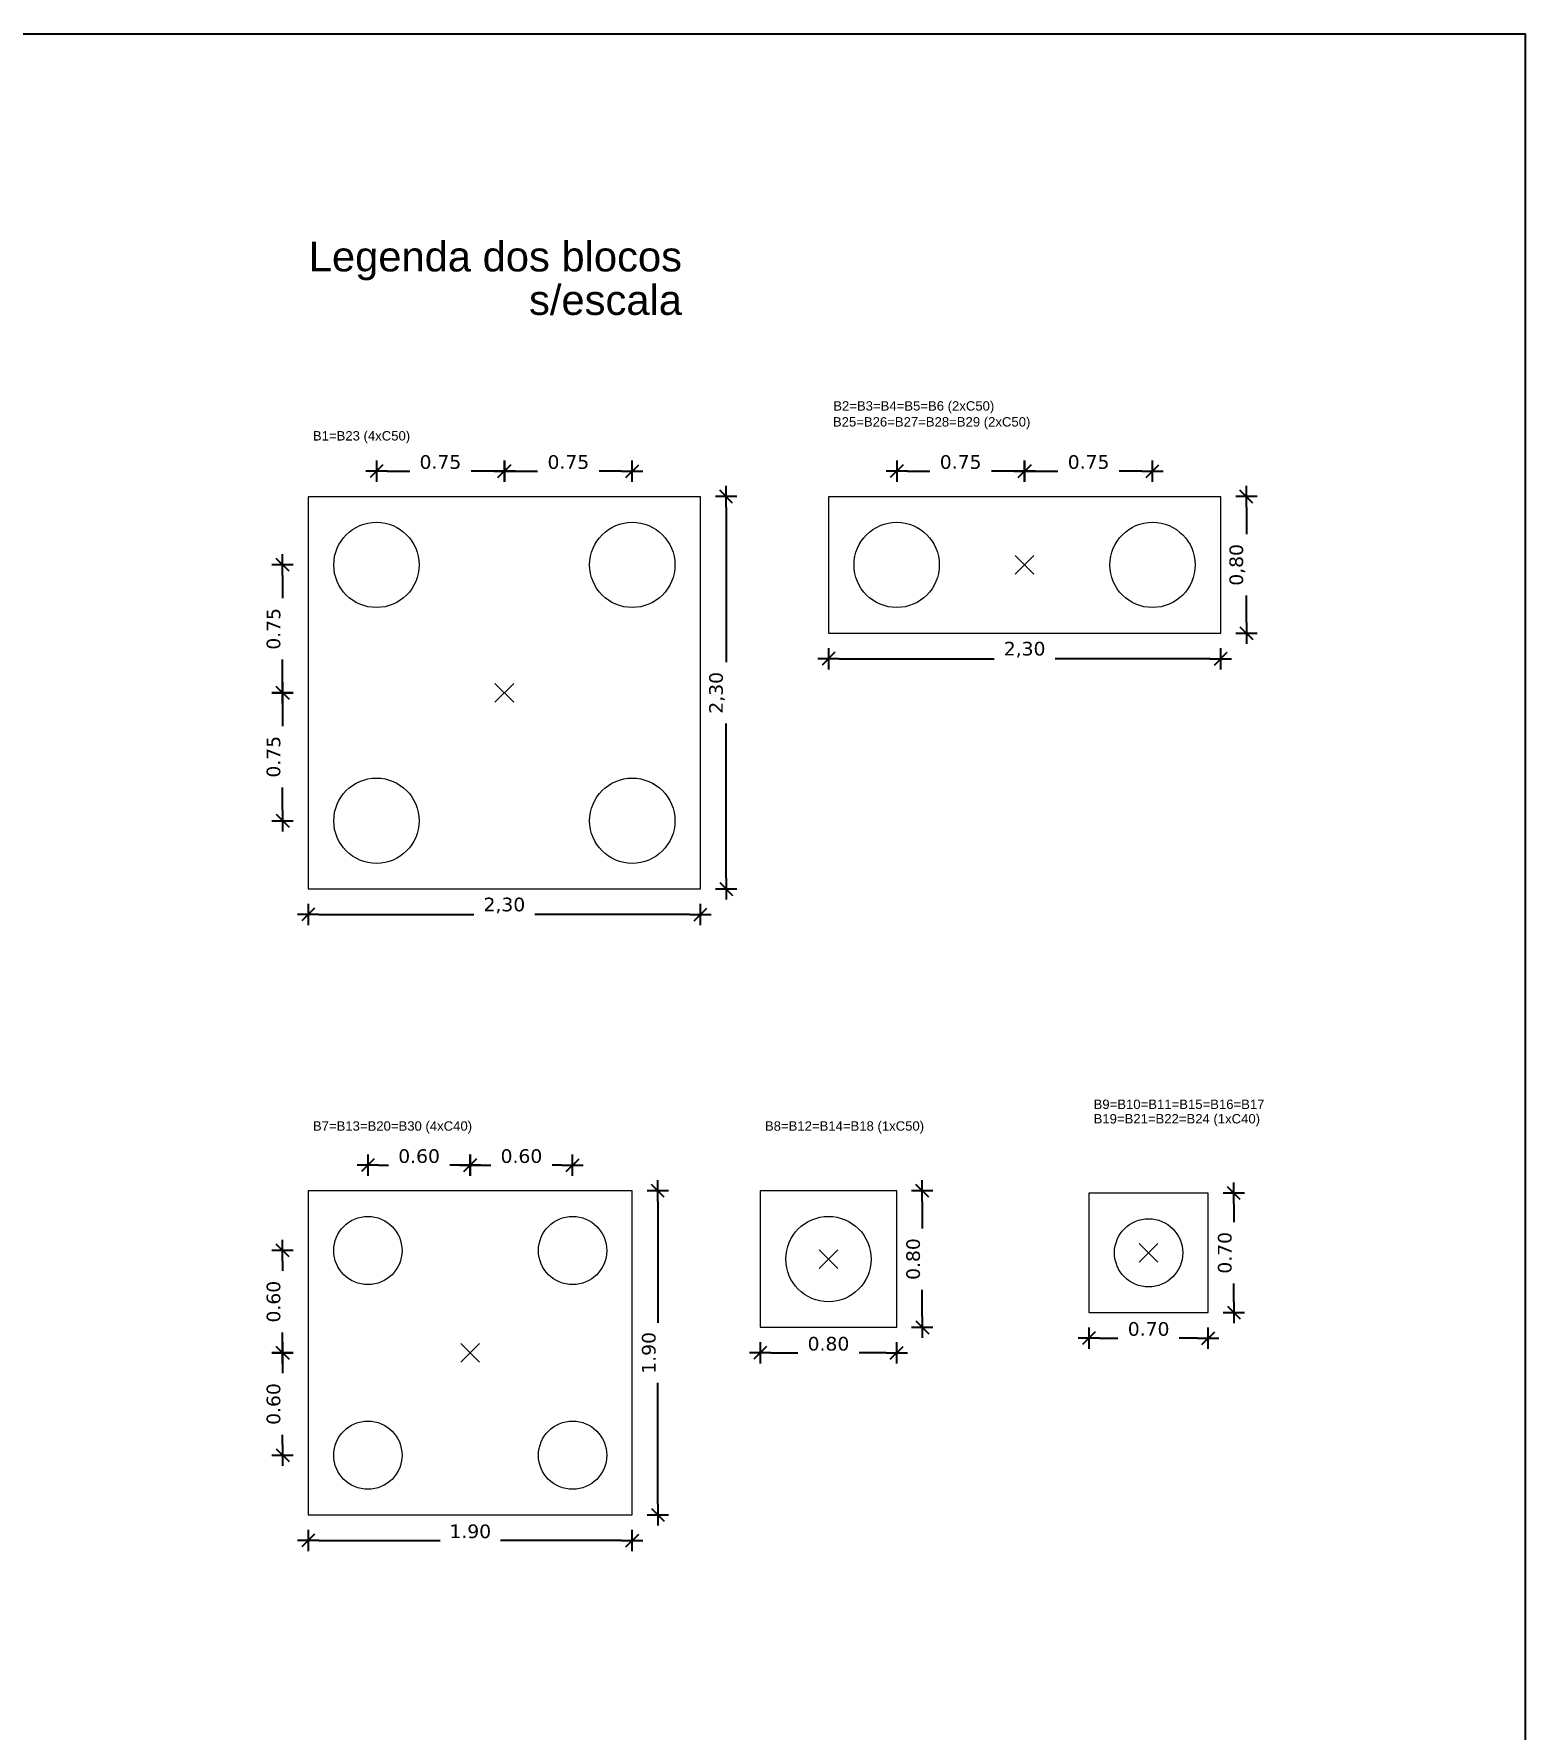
# Model space of a CAD drawing. Extents: x 25 to 1028, y -81 to 176.
# Drawn here: x 841.24 to 858.73, y -15.37 to 4.51 of the extents above; entities that cross this region are included whole.
import ezdxf

# ---------------------------------------------------------------- set-up
doc = ezdxf.new("R2010")
doc.units = 0
doc.header["$LTSCALE"] = 0.3
doc.header["$PDSIZE"] = 0.1
doc.layers.get('0').update_dxf_attribs({"linetype": 'CONTINUOUS'})
doc.layers.get('Defpoints').update_dxf_attribs({"linetype": 'CONTINUOUS'})
doc.layers.add('ARQ-CTA-1_100', color=1, linetype='CONTINUOUS')
for name, color, linetype, lineweight in [('LC-Eixos', 9, 'CONTINUOUS', 5), ('LC-Estacas dos blocos', 1, 'CONTINUOUS', 20), ('LC-Seção das fundações', 7, 'CONTINUOUS', 5), ('LC-Textos', 3, 'CONTINUOUS', 20)]:
    doc.layers.add(name, color=color, linetype=linetype, lineweight=lineweight)
doc.layers.add('VPort', color=45, linetype='CONTINUOUS', plot=False)
doc.styles.add('Arial', font='arial.ttf')
doc.styles.add('FNDE Texto Cota 0100', font='verdana.ttf', dxfattribs={"height": 0.16})
doc.dimstyles.new('FNDE 1-0100', dxfattribs={"dimscale": 2.5, "dimtxt": 0.16, "dimasz": 0.05, "dimexe": 0.15, "dimexo": 0.15, "dimgap": 0.05, "dimtad": 1, "dimzin": 4, "dimdsep": 46, "dimtxsty": 'FNDE Texto Cota 0100', "dimblk": 'tic', "dimcen": 0.15, "dimdle": 0.15, "dimse1": 1, "dimse2": 1, "dimclrd": 251, "dimclre": 251, "dimclrt": 256, "dimaunit": 1, "dimadec": 3, "dimazin": 0, "dimtfac": 1, "dimtix": 1, "dimtmove": 2, "dimatfit": 3, "dimldrblk": 'tic', "dimfxl": 0.15, "dimtvp": 1, "dimtolj": 1, "dimtzin": 0, "dimarcsym": 0})

# ---------------------------------------------------------------- blocks, each defined once
blk = doc.blocks.new('tic')
at = {"color": 251}
for p, q in [((-1, 0), (1, 0)), ((0, -1), (0, 1))]:
    blk.add_line(p, q, dxfattribs=at)
blk.add_line((-0.6, -0.6), (0.6, 0.6))
blk = doc.blocks.new('*D123')
at = {"layer": 'ARQ-CTA-1_100', "color": 251, "lineweight": -2}
for p, q in [((845.385, -0.616), (845.65, -0.616)), ((846.635, -0.616), (846.37, -0.616))]:
    blk.add_line(p, q, dxfattribs=at)
at = {"layer": 'Defpoints', "color": 0}
for p in [(846.76, -0.616), (845.26, -1.716), (846.76, -1.716)]:
    blk.add_point(p, dxfattribs=at)
at = {"layer": 'ARQ-CTA-1_100', "color": 251, "lineweight": -2, "xscale": 0.125, "yscale": 0.125, "zscale": 0.125, "rotation": 180}
blk.add_blockref('tic', (845.26, -0.616), dxfattribs=at)
at = {"layer": 'ARQ-CTA-1_100', "color": 251, "lineweight": -2, "xscale": 0.125, "yscale": 0.125, "zscale": 0.125}
blk.add_blockref('tic', (846.76, -0.616), dxfattribs=at)
at = {"layer": 'ARQ-CTA-1_100', "insert": (846.01, -0.511), "char_height": 0.16, "attachment_point": 5, "style": 'FNDE Texto Cota 0100'}
blk.add_mtext('\\A1;0.75', dxfattribs=at)
blk = doc.blocks.new('*D124')
at = {"layer": 'ARQ-CTA-1_100', "color": 251, "lineweight": -2}
for p, q in [((846.885, -0.616), (847.15, -0.616)), ((848.135, -0.616), (847.87, -0.616))]:
    blk.add_line(p, q, dxfattribs=at)
at = {"layer": 'Defpoints', "color": 0}
for p in [(846.76, -0.616), (846.76, -1.716), (848.26, -1.716)]:
    blk.add_point(p, dxfattribs=at)
at = {"layer": 'ARQ-CTA-1_100', "color": 251, "lineweight": -2, "xscale": 0.125, "yscale": 0.125, "zscale": 0.125, "rotation": 180}
blk.add_blockref('tic', (846.76, -0.616), dxfattribs=at)
at = {"layer": 'ARQ-CTA-1_100', "color": 251, "lineweight": -2, "xscale": 0.125, "yscale": 0.125, "zscale": 0.125}
blk.add_blockref('tic', (848.26, -0.616), dxfattribs=at)
at = {"layer": 'ARQ-CTA-1_100', "insert": (847.51, -0.511), "char_height": 0.16, "attachment_point": 5, "style": 'FNDE Texto Cota 0100'}
blk.add_mtext('\\A1;0.75', dxfattribs=at)
blk = doc.blocks.new('*D125')
at = {"layer": 'ARQ-CTA-1_100', "color": 251, "lineweight": -2}
for p, q in [((844.16, -1.841), (844.16, -2.107)), ((844.16, -3.091), (844.16, -2.826))]:
    blk.add_line(p, q, dxfattribs=at)
at = {"layer": 'Defpoints', "color": 0}
for p in [(845.26, -1.716), (844.16, -3.216), (845.26, -3.216)]:
    blk.add_point(p, dxfattribs=at)
at = {"layer": 'ARQ-CTA-1_100', "color": 251, "lineweight": -2, "xscale": 0.125, "yscale": 0.125, "zscale": 0.125}
for p, rotation in [((844.16, -1.716), 90), ((844.16, -3.216), 270)]:
    blk.add_blockref('tic', p, dxfattribs=dict(at, rotation=rotation))
at = {"layer": 'ARQ-CTA-1_100', "insert": (844.054, -2.466), "char_height": 0.16, "attachment_point": 5, "rotation": 90, "style": 'FNDE Texto Cota 0100'}
blk.add_mtext('\\A1;0.75', dxfattribs=at)
blk = doc.blocks.new('*D126')
at = {"layer": 'ARQ-CTA-1_100', "color": 251, "lineweight": -2}
for p, q in [((844.16, -3.341), (844.16, -3.607)), ((844.16, -4.591), (844.16, -4.326))]:
    blk.add_line(p, q, dxfattribs=at)
at = {"layer": 'Defpoints', "color": 0}
for p in [(844.16, -3.216), (845.26, -3.216), (845.26, -4.716)]:
    blk.add_point(p, dxfattribs=at)
at = {"layer": 'ARQ-CTA-1_100', "color": 251, "lineweight": -2, "xscale": 0.125, "yscale": 0.125, "zscale": 0.125}
for p, rotation in [((844.16, -3.216), 90), ((844.16, -4.716), 270)]:
    blk.add_blockref('tic', p, dxfattribs=dict(at, rotation=rotation))
at = {"layer": 'ARQ-CTA-1_100', "insert": (844.054, -3.966), "char_height": 0.16, "attachment_point": 5, "rotation": 90, "style": 'FNDE Texto Cota 0100'}
blk.add_mtext('\\A1;0.75', dxfattribs=at)
blk = doc.blocks.new('*D127')
at = {"layer": 'ARQ-CTA-1_100', "color": 251, "lineweight": -2}
for p, q in [((844.585, -5.816), (846.401, -5.816)), ((848.935, -5.816), (847.119, -5.816))]:
    blk.add_line(p, q, dxfattribs=at)
at = {"layer": 'Defpoints', "color": 0}
for p in [(844.46, -5.516), (849.06, -5.516), (849.06, -5.816)]:
    blk.add_point(p, dxfattribs=at)
at = {"layer": 'ARQ-CTA-1_100', "color": 251, "lineweight": -2, "xscale": 0.125, "yscale": 0.125, "zscale": 0.125, "rotation": 180}
blk.add_blockref('tic', (844.46, -5.816), dxfattribs=at)
at = {"layer": 'ARQ-CTA-1_100', "color": 251, "lineweight": -2, "xscale": 0.125, "yscale": 0.125, "zscale": 0.125}
blk.add_blockref('tic', (849.06, -5.816), dxfattribs=at)
at = {"layer": 'ARQ-CTA-1_100', "insert": (846.76, -5.711), "char_height": 0.16, "attachment_point": 5, "style": 'FNDE Texto Cota 0100'}
blk.add_mtext('\\A1;2,30', dxfattribs=at)
blk = doc.blocks.new('*D128')
at = {"layer": 'ARQ-CTA-1_100', "color": 251, "lineweight": -2}
for p, q in [((849.36, -1.041), (849.36, -2.857)), ((849.36, -5.391), (849.36, -3.575))]:
    blk.add_line(p, q, dxfattribs=at)
at = {"layer": 'Defpoints', "color": 0}
for p in [(849.06, -0.916), (849.36, -0.916), (849.06, -5.516)]:
    blk.add_point(p, dxfattribs=at)
at = {"layer": 'ARQ-CTA-1_100', "color": 251, "lineweight": -2, "xscale": 0.125, "yscale": 0.125, "zscale": 0.125}
for p, rotation in [((849.36, -0.916), 90), ((849.36, -5.516), 270)]:
    blk.add_blockref('tic', p, dxfattribs=dict(at, rotation=rotation))
at = {"layer": 'ARQ-CTA-1_100', "insert": (849.254, -3.216), "char_height": 0.16, "attachment_point": 5, "rotation": 90, "style": 'FNDE Texto Cota 0100'}
blk.add_mtext('\\A1;2,30', dxfattribs=at)
blk = doc.blocks.new('*D129')
at = {"layer": 'ARQ-CTA-1_100', "color": 251, "lineweight": -2}
for p, q in [((851.485, -0.616), (851.75, -0.616)), ((852.735, -0.616), (852.47, -0.616))]:
    blk.add_line(p, q, dxfattribs=at)
at = {"layer": 'Defpoints', "color": 0}
for p in [(852.86, -0.616), (851.36, -1.716), (852.86, -1.716)]:
    blk.add_point(p, dxfattribs=at)
at = {"layer": 'ARQ-CTA-1_100', "color": 251, "lineweight": -2, "xscale": 0.125, "yscale": 0.125, "zscale": 0.125, "rotation": 180}
blk.add_blockref('tic', (851.36, -0.616), dxfattribs=at)
at = {"layer": 'ARQ-CTA-1_100', "color": 251, "lineweight": -2, "xscale": 0.125, "yscale": 0.125, "zscale": 0.125}
blk.add_blockref('tic', (852.86, -0.616), dxfattribs=at)
at = {"layer": 'ARQ-CTA-1_100', "insert": (852.11, -0.511), "char_height": 0.16, "attachment_point": 5, "style": 'FNDE Texto Cota 0100'}
blk.add_mtext('\\A1;0.75', dxfattribs=at)
blk = doc.blocks.new('*D130')
at = {"layer": 'ARQ-CTA-1_100', "color": 251, "lineweight": -2}
for p, q in [((852.985, -0.616), (853.25, -0.616)), ((854.235, -0.616), (853.97, -0.616))]:
    blk.add_line(p, q, dxfattribs=at)
at = {"layer": 'Defpoints', "color": 0}
for p in [(852.86, -0.616), (852.86, -1.716), (854.36, -1.716)]:
    blk.add_point(p, dxfattribs=at)
at = {"layer": 'ARQ-CTA-1_100', "color": 251, "lineweight": -2, "xscale": 0.125, "yscale": 0.125, "zscale": 0.125, "rotation": 180}
blk.add_blockref('tic', (852.86, -0.616), dxfattribs=at)
at = {"layer": 'ARQ-CTA-1_100', "color": 251, "lineweight": -2, "xscale": 0.125, "yscale": 0.125, "zscale": 0.125}
blk.add_blockref('tic', (854.36, -0.616), dxfattribs=at)
at = {"layer": 'ARQ-CTA-1_100', "insert": (853.61, -0.511), "char_height": 0.16, "attachment_point": 5, "style": 'FNDE Texto Cota 0100'}
blk.add_mtext('\\A1;0.75', dxfattribs=at)
blk = doc.blocks.new('*D131')
at = {"layer": 'ARQ-CTA-1_100', "color": 251, "lineweight": -2}
for p, q in [((850.685, -2.816), (852.501, -2.816)), ((855.035, -2.816), (853.219, -2.816))]:
    blk.add_line(p, q, dxfattribs=at)
at = {"layer": 'Defpoints', "color": 0}
for p in [(850.56, -2.516), (855.16, -2.516), (855.16, -2.816)]:
    blk.add_point(p, dxfattribs=at)
at = {"layer": 'ARQ-CTA-1_100', "color": 251, "lineweight": -2, "xscale": 0.125, "yscale": 0.125, "zscale": 0.125, "rotation": 180}
blk.add_blockref('tic', (850.56, -2.816), dxfattribs=at)
at = {"layer": 'ARQ-CTA-1_100', "color": 251, "lineweight": -2, "xscale": 0.125, "yscale": 0.125, "zscale": 0.125}
blk.add_blockref('tic', (855.16, -2.816), dxfattribs=at)
at = {"layer": 'ARQ-CTA-1_100', "insert": (852.86, -2.711), "char_height": 0.16, "attachment_point": 5, "style": 'FNDE Texto Cota 0100'}
blk.add_mtext('\\A1;2,30', dxfattribs=at)
blk = doc.blocks.new('*D132')
at = {"layer": 'ARQ-CTA-1_100', "color": 251, "lineweight": -2}
for p, q in [((855.46, -1.041), (855.46, -1.356)), ((855.46, -2.391), (855.46, -2.077))]:
    blk.add_line(p, q, dxfattribs=at)
at = {"layer": 'Defpoints', "color": 0}
for p in [(855.16, -0.916), (855.46, -0.916), (855.16, -2.516)]:
    blk.add_point(p, dxfattribs=at)
at = {"layer": 'ARQ-CTA-1_100', "color": 251, "lineweight": -2, "xscale": 0.125, "yscale": 0.125, "zscale": 0.125}
for p, rotation in [((855.46, -0.916), 90), ((855.46, -2.516), 270)]:
    blk.add_blockref('tic', p, dxfattribs=dict(at, rotation=rotation))
at = {"layer": 'ARQ-CTA-1_100', "insert": (855.354, -1.716), "char_height": 0.16, "attachment_point": 5, "rotation": 90, "style": 'FNDE Texto Cota 0100'}
blk.add_mtext('\\A1;0,80', dxfattribs=at)
blk = doc.blocks.new('*D133')
at = {"layer": 'ARQ-CTA-1_100', "color": 251, "lineweight": -2}
for p, q in [((845.285, -8.756), (845.4, -8.756)), ((846.235, -8.756), (846.12, -8.756))]:
    blk.add_line(p, q, dxfattribs=at)
at = {"layer": 'Defpoints', "color": 0}
for p in [(846.36, -8.756), (845.16, -9.756), (846.36, -9.756)]:
    blk.add_point(p, dxfattribs=at)
at = {"layer": 'ARQ-CTA-1_100', "color": 251, "lineweight": -2, "xscale": 0.125, "yscale": 0.125, "zscale": 0.125, "rotation": 180}
blk.add_blockref('tic', (845.16, -8.756), dxfattribs=at)
at = {"layer": 'ARQ-CTA-1_100', "color": 251, "lineweight": -2, "xscale": 0.125, "yscale": 0.125, "zscale": 0.125}
blk.add_blockref('tic', (846.36, -8.756), dxfattribs=at)
at = {"layer": 'ARQ-CTA-1_100', "insert": (845.76, -8.65), "char_height": 0.16, "attachment_point": 5, "style": 'FNDE Texto Cota 0100'}
blk.add_mtext('\\A1;0.60', dxfattribs=at)
blk = doc.blocks.new('*D134')
at = {"layer": 'ARQ-CTA-1_100', "color": 251, "lineweight": -2}
for p, q in [((846.485, -8.756), (846.6, -8.756)), ((847.435, -8.756), (847.32, -8.756))]:
    blk.add_line(p, q, dxfattribs=at)
at = {"layer": 'Defpoints', "color": 0}
for p in [(846.36, -8.756), (846.36, -9.756), (847.56, -9.756)]:
    blk.add_point(p, dxfattribs=at)
at = {"layer": 'ARQ-CTA-1_100', "color": 251, "lineweight": -2, "xscale": 0.125, "yscale": 0.125, "zscale": 0.125, "rotation": 180}
blk.add_blockref('tic', (846.36, -8.756), dxfattribs=at)
at = {"layer": 'ARQ-CTA-1_100', "color": 251, "lineweight": -2, "xscale": 0.125, "yscale": 0.125, "zscale": 0.125}
blk.add_blockref('tic', (847.56, -8.756), dxfattribs=at)
at = {"layer": 'ARQ-CTA-1_100', "insert": (846.96, -8.65), "char_height": 0.16, "attachment_point": 5, "style": 'FNDE Texto Cota 0100'}
blk.add_mtext('\\A1;0.60', dxfattribs=at)
blk = doc.blocks.new('*D135')
at = {"layer": 'ARQ-CTA-1_100', "color": 251, "lineweight": -2}
for p, q in [((844.16, -9.881), (844.16, -9.996)), ((844.16, -10.831), (844.16, -10.717))]:
    blk.add_line(p, q, dxfattribs=at)
at = {"layer": 'Defpoints', "color": 0}
for p in [(845.16, -9.756), (844.16, -10.956), (845.16, -10.956)]:
    blk.add_point(p, dxfattribs=at)
at = {"layer": 'ARQ-CTA-1_100', "color": 251, "lineweight": -2, "xscale": 0.125, "yscale": 0.125, "zscale": 0.125}
for p, rotation in [((844.16, -9.756), 90), ((844.16, -10.956), 270)]:
    blk.add_blockref('tic', p, dxfattribs=dict(at, rotation=rotation))
at = {"layer": 'ARQ-CTA-1_100', "insert": (844.054, -10.356), "char_height": 0.16, "attachment_point": 5, "rotation": 90, "style": 'FNDE Texto Cota 0100'}
blk.add_mtext('\\A1;0.60', dxfattribs=at)
blk = doc.blocks.new('*D136')
at = {"layer": 'ARQ-CTA-1_100', "color": 251, "lineweight": -2}
for p, q in [((844.16, -11.081), (844.16, -11.196)), ((844.16, -12.031), (844.16, -11.917))]:
    blk.add_line(p, q, dxfattribs=at)
at = {"layer": 'Defpoints', "color": 0}
for p in [(844.16, -10.956), (845.16, -10.956), (845.16, -12.156)]:
    blk.add_point(p, dxfattribs=at)
at = {"layer": 'ARQ-CTA-1_100', "color": 251, "lineweight": -2, "xscale": 0.125, "yscale": 0.125, "zscale": 0.125}
for p, rotation in [((844.16, -10.956), 90), ((844.16, -12.156), 270)]:
    blk.add_blockref('tic', p, dxfattribs=dict(at, rotation=rotation))
at = {"layer": 'ARQ-CTA-1_100', "insert": (844.054, -11.556), "char_height": 0.16, "attachment_point": 5, "rotation": 90, "style": 'FNDE Texto Cota 0100'}
blk.add_mtext('\\A1;0.60', dxfattribs=at)
blk = doc.blocks.new('*D137')
at = {"layer": 'ARQ-CTA-1_100', "color": 251, "lineweight": -2}
for p, q in [((844.585, -13.156), (846.007, -13.156)), ((848.135, -13.156), (846.713, -13.156))]:
    blk.add_line(p, q, dxfattribs=at)
at = {"layer": 'Defpoints', "color": 0}
for p in [(844.46, -12.856), (848.26, -12.856), (848.26, -13.156)]:
    blk.add_point(p, dxfattribs=at)
at = {"layer": 'ARQ-CTA-1_100', "color": 251, "lineweight": -2, "xscale": 0.125, "yscale": 0.125, "zscale": 0.125, "rotation": 180}
blk.add_blockref('tic', (844.46, -13.156), dxfattribs=at)
at = {"layer": 'ARQ-CTA-1_100', "color": 251, "lineweight": -2, "xscale": 0.125, "yscale": 0.125, "zscale": 0.125}
blk.add_blockref('tic', (848.26, -13.156), dxfattribs=at)
at = {"layer": 'ARQ-CTA-1_100', "insert": (846.36, -13.05), "char_height": 0.16, "attachment_point": 5, "style": 'FNDE Texto Cota 0100'}
blk.add_mtext('\\A1;1.90', dxfattribs=at)
blk = doc.blocks.new('*D138')
at = {"layer": 'ARQ-CTA-1_100', "color": 251, "lineweight": -2}
for p, q in [((848.56, -9.181), (848.56, -10.604)), ((848.56, -12.731), (848.56, -11.309))]:
    blk.add_line(p, q, dxfattribs=at)
at = {"layer": 'Defpoints', "color": 0}
for p in [(848.26, -9.056), (848.56, -9.056), (848.26, -12.856)]:
    blk.add_point(p, dxfattribs=at)
at = {"layer": 'ARQ-CTA-1_100', "color": 251, "lineweight": -2, "xscale": 0.125, "yscale": 0.125, "zscale": 0.125}
for p, rotation in [((848.56, -9.056), 90), ((848.56, -12.856), 270)]:
    blk.add_blockref('tic', p, dxfattribs=dict(at, rotation=rotation))
at = {"layer": 'ARQ-CTA-1_100', "insert": (848.454, -10.956), "char_height": 0.16, "attachment_point": 5, "rotation": 90, "style": 'FNDE Texto Cota 0100'}
blk.add_mtext('\\A1;1.90', dxfattribs=at)
blk = doc.blocks.new('*D139')
at = {"layer": 'ARQ-CTA-1_100', "color": 251, "lineweight": -2}
for p, q in [((849.885, -10.956), (850.2, -10.956)), ((851.235, -10.956), (850.92, -10.956))]:
    blk.add_line(p, q, dxfattribs=at)
at = {"layer": 'Defpoints', "color": 0}
for p in [(849.76, -10.656), (851.36, -10.656), (851.36, -10.956)]:
    blk.add_point(p, dxfattribs=at)
at = {"layer": 'ARQ-CTA-1_100', "color": 251, "lineweight": -2, "xscale": 0.125, "yscale": 0.125, "zscale": 0.125, "rotation": 180}
blk.add_blockref('tic', (849.76, -10.956), dxfattribs=at)
at = {"layer": 'ARQ-CTA-1_100', "color": 251, "lineweight": -2, "xscale": 0.125, "yscale": 0.125, "zscale": 0.125}
blk.add_blockref('tic', (851.36, -10.956), dxfattribs=at)
at = {"layer": 'ARQ-CTA-1_100', "insert": (850.56, -10.85), "char_height": 0.16, "attachment_point": 5, "style": 'FNDE Texto Cota 0100'}
blk.add_mtext('\\A1;0.80', dxfattribs=at)
blk = doc.blocks.new('*D140')
at = {"layer": 'ARQ-CTA-1_100', "color": 251, "lineweight": -2}
for p, q in [((851.66, -9.181), (851.66, -9.496)), ((851.66, -10.531), (851.66, -10.217))]:
    blk.add_line(p, q, dxfattribs=at)
at = {"layer": 'Defpoints', "color": 0}
for p in [(851.36, -9.056), (851.66, -9.056), (851.36, -10.656)]:
    blk.add_point(p, dxfattribs=at)
at = {"layer": 'ARQ-CTA-1_100', "color": 251, "lineweight": -2, "xscale": 0.125, "yscale": 0.125, "zscale": 0.125}
for p, rotation in [((851.66, -9.056), 90), ((851.66, -10.656), 270)]:
    blk.add_blockref('tic', p, dxfattribs=dict(at, rotation=rotation))
at = {"layer": 'ARQ-CTA-1_100', "insert": (851.554, -9.856), "char_height": 0.16, "attachment_point": 5, "rotation": 90, "style": 'FNDE Texto Cota 0100'}
blk.add_mtext('\\A1;0.80', dxfattribs=at)
blk = doc.blocks.new('*D141')
at = {"layer": 'ARQ-CTA-1_100', "color": 251, "lineweight": -2}
for p, q in [((853.739, -10.783), (853.953, -10.783)), ((854.889, -10.783), (854.674, -10.783))]:
    blk.add_line(p, q, dxfattribs=at)
at = {"layer": 'Defpoints', "color": 0}
for p in [(853.614, -10.483), (855.014, -10.483), (855.014, -10.783)]:
    blk.add_point(p, dxfattribs=at)
at = {"layer": 'ARQ-CTA-1_100', "color": 251, "lineweight": -2, "xscale": 0.125, "yscale": 0.125, "zscale": 0.125, "rotation": 180}
blk.add_blockref('tic', (853.614, -10.783), dxfattribs=at)
at = {"layer": 'ARQ-CTA-1_100', "color": 251, "lineweight": -2, "xscale": 0.125, "yscale": 0.125, "zscale": 0.125}
blk.add_blockref('tic', (855.014, -10.783), dxfattribs=at)
at = {"layer": 'ARQ-CTA-1_100', "insert": (854.314, -10.677), "char_height": 0.16, "attachment_point": 5, "style": 'FNDE Texto Cota 0100'}
blk.add_mtext('\\A1;0.70', dxfattribs=at)
blk = doc.blocks.new('*D142')
at = {"layer": 'ARQ-CTA-1_100', "color": 251, "lineweight": -2}
for p, q in [((855.314, -9.208), (855.314, -9.423)), ((855.314, -10.358), (855.314, -10.143))]:
    blk.add_line(p, q, dxfattribs=at)
at = {"layer": 'Defpoints', "color": 0}
for p in [(855.014, -9.083), (855.314, -9.083), (855.014, -10.483)]:
    blk.add_point(p, dxfattribs=at)
at = {"layer": 'ARQ-CTA-1_100', "color": 251, "lineweight": -2, "xscale": 0.125, "yscale": 0.125, "zscale": 0.125}
for p, rotation in [((855.314, -9.083), 90), ((855.314, -10.483), 270)]:
    blk.add_blockref('tic', p, dxfattribs=dict(at, rotation=rotation))
at = {"layer": 'ARQ-CTA-1_100', "insert": (855.208, -9.783), "char_height": 0.16, "attachment_point": 5, "rotation": 90, "style": 'FNDE Texto Cota 0100'}
blk.add_mtext('\\A1;0.70', dxfattribs=at)

msp = doc.modelspace()

# ---------------------------------------------------------------- linework, layer by layer
at = {"layer": 'LC-Eixos'}
for p, q in [((852.74989075, -1.82640691), (852.96989075, -1.60640691)), ((852.74989075, -1.60640691), (852.96989075, -1.82640691)), ((846.64989075, -3.32640691), (846.86989075, -3.10640691)), ((846.64989075, -3.10640691), (846.86989075, -3.32640691)), ((854.20374209, -9.89288172), (854.42374209, -9.67288172)), ((854.20374209, -9.67288172), (854.42374209, -9.89288172)), ((850.44989075, -9.96632159), (850.66989075, -9.74632159)), ((850.44989075, -9.74632159), (850.66989075, -9.96632159)), ((846.24989075, -11.06632159), (846.46989075, -10.84632159)), ((846.24989075, -10.84632159), (846.46989075, -11.06632159))]:
    msp.add_line(p, q, dxfattribs=at)
at = {"layer": 'LC-Estacas dos blocos'}
for centre, radius in [((845.25989075, -1.71640691), 0.5), ((848.25989075, -1.71640691), 0.5), ((851.35989075, -1.71640691), 0.5), ((854.35989075, -1.71640691), 0.5), ((845.25989075, -4.71640691), 0.5), ((848.25989075, -4.71640691), 0.5), ((845.15989075, -9.75632159), 0.4), ((847.55989075, -9.75632159), 0.4), ((850.55989075, -9.85632159), 0.5), ((854.31374209, -9.78288172), 0.4), ((845.15989075, -12.15632159), 0.4), ((847.55989075, -12.15632159), 0.4)]:
    msp.add_circle(centre, radius, dxfattribs=at)
at = {"layer": 'LC-Seção das fundações'}
for points in [[(844.45989075, -0.91640691), (844.45989075, -5.51640691), (849.05989075, -5.51640691), (849.05989075, -0.91640691), (844.45989075, -0.91640691)], [(850.55989075, -0.91640691), (850.55989075, -2.51640691), (855.15989075, -2.51640691), (855.15989075, -0.91640691), (850.55989075, -0.91640691)], [(844.45989075, -9.05632159), (844.45989075, -12.85632159), (848.25989075, -12.85632159), (848.25989075, -9.05632159), (844.45989075, -9.05632159)], [(849.75989075, -9.05632159), (849.75989075, -10.65632159), (851.35989075, -10.65632159), (851.35989075, -9.05632159), (849.75989075, -9.05632159)], [(853.61374209, -9.08288172), (853.61374209, -10.48288172), (855.01374209, -10.48288172), (855.01374209, -9.08288172), (853.61374209, -9.08288172)]]:
    msp.add_lwpolyline(points, close=True, dxfattribs=at)
at = {"layer": 'VPort'}
msp.add_lwpolyline([(812.40033924, 4.51030904), (858.72820673, 4.51030904), (858.72820673, -37.84875382), (812.40033924, -37.84875382)], close=True, dxfattribs=at)

# ---------------------------------------------------------------- texts
at = {"layer": 'LC-Textos', "line_spacing_factor": 0.798, "style": 'Arial'}
for s, insert, char_height, width, attachment_point in [('Legenda dos blocos', (848.84242247, 1.61956359), 0.35, 7.56, 9), ('s/escala ', (848.84242247, 1.21006359), 0.35, 4.62, 9), ('B2=B3=B4=B5=B6 (2xC50)', (850.61632037, 0.05992031), 0.11, 2.904, 7), ('B25=B26=B27=B28=B29 (2xC50)', (850.61230221, -0.12676542), 0.11, 3.564, 7), ('B1=B23 (4xC50)', (844.51489075, -0.29073295), 0.11, 1.848, 7), ('B9=B10=B11=B15=B16=B17', (853.66874209, -8.09781797), 0.11, 2.904, 7), ('B7=B13=B20=B30 (4xC40)', (844.51489075, -8.38382011), 0.11, 2.904, 7), ('B8=B12=B14=B18 (1xC50)', (849.81489075, -8.38382011), 0.11, 2.904, 7), ('B19=B21=B22=B24 (1xC40)', (853.66874209, -8.29911797), 0.11, 3.036, 7)]:
    msp.add_mtext(s, dxfattribs=dict(at, insert=insert, char_height=char_height, width=width, attachment_point=attachment_point))

# ---------------------------------------------------------------- dimensions: what is measured, and where the dimension line sits
at = {"layer": 'ARQ-CTA-1_100'}
for base, p1, p2, text, picture, middle in [((846.75989075, -0.61640691), (845.25989075, -1.71640691), (846.75989075, -1.71640691), '0.75', '*D123', (846.00989075, -0.51050691)), ((846.75989075, -0.61640691), (848.25989075, -1.71640691), (846.75989075, -1.71640691), '0.75', '*D124', (847.50989075, -0.51050691)), ((852.85989075, -0.61640691), (851.35989075, -1.71640691), (852.85989075, -1.71640691), '0.75', '*D129', (852.10989075, -0.51050691)), ((852.85989075, -0.61640691), (854.35989075, -1.71640691), (852.85989075, -1.71640691), '0.75', '*D130', (853.60989075, -0.51050691)), ((855.15989075, -2.81640691), (850.55989075, -2.51640691), (855.15989075, -2.51640691), '2,30', '*D131', (852.85989075, -2.71050691)), ((849.05989075, -5.81640691), (844.45989075, -5.51640691), (849.05989075, -5.51640691), '2,30', '*D127', (846.75989075, -5.71050691)), ((846.35989075, -8.75632159), (845.15989075, -9.75632159), (846.35989075, -9.75632159), '0.60', '*D133', (845.75989075, -8.65042159)), ((846.35989075, -8.75632159), (847.55989075, -9.75632159), (846.35989075, -9.75632159), '0.60', '*D134', (846.95989075, -8.65042159)), ((855.01374209, -10.78288172), (853.61374209, -10.48288172), (855.01374209, -10.48288172), '0.70', '*D141', (854.31374209, -10.67698172)), ((851.35989075, -10.95632159), (849.75989075, -10.65632159), (851.35989075, -10.65632159), '0.80', '*D139', (850.55989075, -10.85042159)), ((848.25989075, -13.15632159), (844.45989075, -12.85632159), (848.25989075, -12.85632159), '1.90', '*D137', (846.35989075, -13.05042159))]:
    dim = msp.add_linear_dim(base=base, p1=p1, p2=p2, text=text, dimstyle='FNDE 1-0100', dxfattribs=at)
    dim.commit()
    dim.dimension.update_dxf_attribs({"geometry": picture, "text_midpoint": middle, "dimtype": 160})
for base, p1, p2, text, picture, middle in [((849.35989075, -0.91640691), (849.05989075, -5.51640691), (849.05989075, -0.91640691), '2,30', '*D128', (849.25399075, -3.21640691)), ((855.45989075, -0.91640691), (855.15989075, -2.51640691), (855.15989075, -0.91640691), '0,80', '*D132', (855.35399075, -1.71640691)), ((844.15989075, -3.21640691), (845.25989075, -1.71640691), (845.25989075, -3.21640691), '0.75', '*D125', (844.05399075, -2.46640691)), ((844.15989075, -3.21640691), (845.25989075, -4.71640691), (845.25989075, -3.21640691), '0.75', '*D126', (844.05399075, -3.96640691)), ((848.55989075, -9.05632159), (848.25989075, -12.85632159), (848.25989075, -9.05632159), '1.90', '*D138', (848.45399075, -10.95632159)), ((851.65989075, -9.05632159), (851.35989075, -10.65632159), (851.35989075, -9.05632159), '0.80', '*D140', (851.55399075, -9.85632159)), ((855.31374209, -9.08288172), (855.01374209, -10.48288172), (855.01374209, -9.08288172), '0.70', '*D142', (855.20784209, -9.78288172)), ((844.15989075, -10.95632159), (845.15989075, -9.75632159), (845.15989075, -10.95632159), '0.60', '*D135', (844.05399075, -10.35632159)), ((844.15989075, -10.95632159), (845.15989075, -12.15632159), (845.15989075, -10.95632159), '0.60', '*D136', (844.05399075, -11.55632159))]:
    dim = msp.add_linear_dim(base=base, p1=p1, p2=p2, angle=90, text=text, dimstyle='FNDE 1-0100', dxfattribs=at)
    dim.commit()
    dim.dimension.update_dxf_attribs({"geometry": picture, "text_midpoint": middle, "dimtype": 160})

doc.saveas('drawing.dxf')
